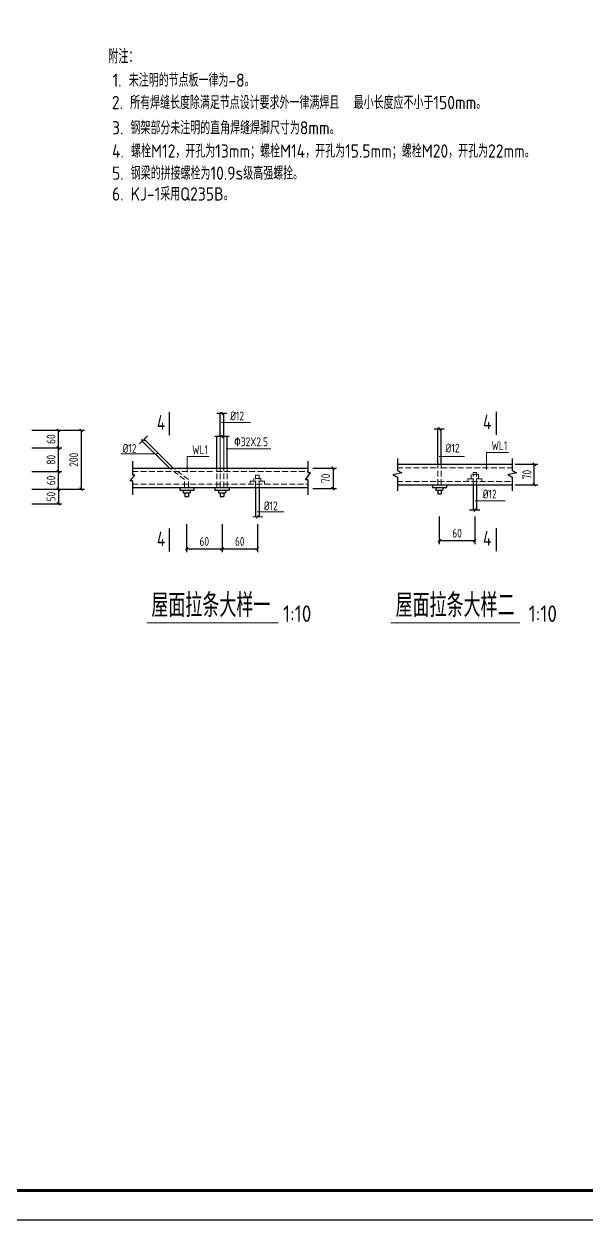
# Model space of a CAD drawing. Header units: millimetres. Extents: x 865974 to 875117, y 41124 to 44891.
# Drawn here: x 871182.1 to 871372.5, y 41123.6 to 41529.3 of the extents above; entities that cross this region are included whole.
import ezdxf

# ---------------------------------------------------------------- set-up
doc = ezdxf.new("R2010")
doc.units = ezdxf.units.MM
doc.header["$LTSCALE"] = 1000
doc.header["$MEASUREMENT"] = 0
doc.linetypes.add('DASH', pattern=[0.35, 0.25, -0.1])
for name, color, linetype, lineweight in [('1', 4, 'Continuous', 70), ('D3', 62, 'Continuous', 9), ('LZ', 64, 'Continuous', 9), ('数字', 3, 'Continuous', 9)]:
    doc.layers.add(name, color=color, linetype=linetype, lineweight=lineweight)
for name, color, linetype in [('CON', 3, 'Continuous'), ('D1', 112, 'Continuous'), ('D2', 6, 'Continuous'), ('DIM', 7, 'Continuous'), ('PUB_DIM', 3, 'Continuous'), ('THIN', 7, 'Continuous'), ('文字', 7, 'Continuous')]:
    doc.layers.add(name, color=color, linetype=linetype)
doc.styles.add('GBHZ', font='gbenor.shx', dxfattribs={"width": 0.9, "bigfont": 'gbcbig.shx'})
doc.dimstyles.new('Y10', dxfattribs={"dimscale": 0, "dimtxt": 3, "dimasz": 0.01, "dimexe": 1.2, "dimexo": 1, "dimgap": 1, "dimtad": 1, "dimdec": 0, "dimlfac": 10, "dimzin": 0, "dimdsep": 46, "dimtxsty": 'GBHZ', "dimblk1": 'DX', "dimblk2": 'DX', "dimsah": 1, "dimcen": 0.09, "dimdle": 1, "dimadec": 0, "dimazin": 0, "dimtfac": 1, "dimtdec": 0, "dimtix": 1, "dimtmove": 2, "dimatfit": 3, "dimldrblk": 'DX', "dimfxl": 0, "dimtolj": 1, "dimtzin": 0, "dimarcsym": 0})
doc.dimstyles.new('Y5', dxfattribs={"dimscale": 0, "dimtxt": 3, "dimasz": 0.01, "dimexe": 1.2, "dimexo": 1, "dimgap": 1, "dimtad": 1, "dimdec": 0, "dimlfac": 5, "dimzin": 0, "dimdsep": 46, "dimtxsty": 'GBHZ', "dimblk1": 'DX', "dimblk2": 'DX', "dimsah": 1, "dimcen": 0.09, "dimdle": 1, "dimadec": 0, "dimazin": 0, "dimtfac": 1, "dimtdec": 0, "dimtix": 1, "dimtmove": 2, "dimatfit": 3, "dimldrblk": 'DX', "dimfxl": 0, "dimtolj": 1, "dimtzin": 0, "dimarcsym": 0})

# ---------------------------------------------------------------- blocks, each defined once
blk = doc.blocks.new('DX')
at = {"color": 0, "linetype": 'ByBlock', "const_width": 40}
blk.add_lwpolyline([(-54, -51), (46, 49)], dxfattribs=at)
blk = doc.blocks.new('*D92')
at = {"layer": 'Defpoints', "color": 0, "linetype": 'ByBlock', "transparency": 16777216}
for p in [(871188.18, 41391.47), (871188.18, 41371.47), (871201.43, 41371.47)]:
    blk.add_point(p, dxfattribs=at)
at = {"layer": 'DIM', "color": 0, "linetype": 'ByBlock', "lineweight": -2, "transparency": 16777216}
for p, q in [((871189.18, 41391.47), (871202.63, 41391.47)), ((871201.43, 41391.46), (871201.43, 41371.48)), ((871189.18, 41371.47), (871202.63, 41371.47))]:
    blk.add_line(p, q, dxfattribs=at)
at = {"layer": 'DIM', "color": 0, "linetype": 'ByBlock', "lineweight": -2, "transparency": 16777216, "xscale": 0.01, "yscale": 0.01, "zscale": 0.01}
for p, rotation in [((871201.43, 41391.47), 90), ((871201.43, 41371.47), 270)]:
    blk.add_blockref('DX', p, dxfattribs=dict(at, rotation=rotation))
at = {"layer": 'DIM', "color": 0, "linetype": 'ByBlock', "transparency": 16777216, "insert": (871198.93, 41381.47), "char_height": 3, "attachment_point": 5, "rotation": 90, "style": 'GBHZ'}
blk.add_mtext('\\A1;200', dxfattribs=at)
blk = doc.blocks.new('*D93')
at = {"layer": 'Defpoints', "color": 0, "linetype": 'ByBlock', "transparency": 16777216}
for p in [(871183.76, 41391.47), (871193.75, 41391.47), (871183.76, 41385.47)]:
    blk.add_point(p, dxfattribs=at)
at = {"layer": 'DIM', "color": 0, "linetype": 'ByBlock', "lineweight": -2, "transparency": 16777216}
for p, q in [((871184.76, 41391.47), (871194.95, 41391.47)), ((871193.75, 41385.48), (871193.75, 41391.46)), ((871184.76, 41385.47), (871194.95, 41385.47))]:
    blk.add_line(p, q, dxfattribs=at)
at = {"layer": 'DIM', "color": 0, "linetype": 'ByBlock', "lineweight": -2, "transparency": 16777216, "xscale": 0.01, "yscale": 0.01, "zscale": 0.01}
for p, rotation in [((871193.75, 41391.47), 90), ((871193.75, 41385.47), 270)]:
    blk.add_blockref('DX', p, dxfattribs=dict(at, rotation=rotation))
at = {"layer": 'DIM', "color": 0, "linetype": 'ByBlock', "transparency": 16777216, "insert": (871191.25, 41388.47), "char_height": 3, "attachment_point": 5, "rotation": 90, "style": 'GBHZ'}
blk.add_mtext('\\A1;60', dxfattribs=at)
blk = doc.blocks.new('*D94')
at = {"layer": 'Defpoints', "color": 0, "linetype": 'ByBlock', "transparency": 16777216}
for p in [(871183.76, 41385.47), (871193.75, 41385.47), (871183.76, 41377.47)]:
    blk.add_point(p, dxfattribs=at)
at = {"layer": 'DIM', "color": 0, "linetype": 'ByBlock', "lineweight": -2, "transparency": 16777216}
for p, q in [((871184.76, 41385.47), (871194.95, 41385.47)), ((871193.75, 41377.48), (871193.75, 41385.46)), ((871184.76, 41377.47), (871194.95, 41377.47))]:
    blk.add_line(p, q, dxfattribs=at)
at = {"layer": 'DIM', "color": 0, "linetype": 'ByBlock', "lineweight": -2, "transparency": 16777216, "xscale": 0.01, "yscale": 0.01, "zscale": 0.01}
for p, rotation in [((871193.75, 41385.47), 90), ((871193.75, 41377.47), 270)]:
    blk.add_blockref('DX', p, dxfattribs=dict(at, rotation=rotation))
at = {"layer": 'DIM', "color": 0, "linetype": 'ByBlock', "transparency": 16777216, "insert": (871191.25, 41381.47), "char_height": 3, "attachment_point": 5, "rotation": 90, "style": 'GBHZ'}
blk.add_mtext('\\A1;80', dxfattribs=at)
blk = doc.blocks.new('*D95')
at = {"layer": 'Defpoints', "color": 0, "linetype": 'ByBlock', "transparency": 16777216}
for p in [(871183.76, 41377.47), (871193.75, 41377.47), (871183.76, 41371.47)]:
    blk.add_point(p, dxfattribs=at)
at = {"layer": 'DIM', "color": 0, "linetype": 'ByBlock', "lineweight": -2, "transparency": 16777216}
for p, q in [((871184.76, 41377.47), (871194.95, 41377.47)), ((871193.75, 41371.48), (871193.75, 41377.46)), ((871184.76, 41371.47), (871194.95, 41371.47))]:
    blk.add_line(p, q, dxfattribs=at)
at = {"layer": 'DIM', "color": 0, "linetype": 'ByBlock', "lineweight": -2, "transparency": 16777216, "xscale": 0.01, "yscale": 0.01, "zscale": 0.01}
for p, rotation in [((871193.75, 41377.47), 90), ((871193.75, 41371.47), 270)]:
    blk.add_blockref('DX', p, dxfattribs=dict(at, rotation=rotation))
at = {"layer": 'DIM', "color": 0, "linetype": 'ByBlock', "transparency": 16777216, "insert": (871191.25, 41374.47), "char_height": 3, "attachment_point": 5, "rotation": 90, "style": 'GBHZ'}
blk.add_mtext('\\A1;60', dxfattribs=at)
blk = doc.blocks.new('*D87')
at = {"layer": 'Defpoints', "color": 0, "linetype": 'ByBlock', "transparency": 16777216}
for p in [(871183.76, 41371.47), (871183.76, 41366.47), (871193.75, 41366.47)]:
    blk.add_point(p, dxfattribs=at)
at = {"layer": 'DIM', "color": 0, "linetype": 'ByBlock', "lineweight": -2, "transparency": 16777216}
for p, q in [((871184.76, 41371.47), (871194.95, 41371.47)), ((871193.75, 41371.46), (871193.75, 41366.48)), ((871184.76, 41366.47), (871194.95, 41366.47))]:
    blk.add_line(p, q, dxfattribs=at)
at = {"layer": 'DIM', "color": 0, "linetype": 'ByBlock', "lineweight": -2, "transparency": 16777216, "xscale": 0.01, "yscale": 0.01, "zscale": 0.01}
for p, rotation in [((871193.75, 41371.47), 90), ((871193.75, 41366.47), 270)]:
    blk.add_blockref('DX', p, dxfattribs=dict(at, rotation=rotation))
at = {"layer": 'DIM', "color": 0, "linetype": 'ByBlock', "transparency": 16777216, "insert": (871191.25, 41368.97), "char_height": 3, "attachment_point": 5, "rotation": 90, "style": 'GBHZ'}
blk.add_mtext('\\A1;50', dxfattribs=at)
blk = doc.blocks.new('*D81')
at = {"layer": 'Defpoints', "color": 0, "linetype": 'ByBlock', "transparency": 16777216}
for p in [(871278.91, 41378.67, 6.02), (871278.91, 41371.67, 6.02), (871286.8, 41371.67)]:
    blk.add_point(p, dxfattribs=at)
at = {"layer": 'DIM', "color": 0, "linetype": 'ByBlock', "lineweight": -2, "transparency": 16777216}
for p, q in [((871279.91, 41378.67), (871288, 41378.67)), ((871286.8, 41378.66), (871286.8, 41371.68)), ((871279.91, 41371.67), (871288, 41371.67))]:
    blk.add_line(p, q, dxfattribs=at)
at = {"layer": 'DIM', "color": 0, "linetype": 'ByBlock', "lineweight": -2, "transparency": 16777216, "xscale": 0.01, "yscale": 0.01, "zscale": 0.01}
for p, rotation in [((871286.8, 41378.67), 90), ((871286.8, 41371.67), 270)]:
    blk.add_blockref('DX', p, dxfattribs=dict(at, rotation=rotation))
at = {"layer": 'DIM', "color": 0, "linetype": 'ByBlock', "transparency": 16777216, "insert": (871284.3, 41375.17), "char_height": 3, "attachment_point": 5, "rotation": 90, "style": 'GBHZ'}
blk.add_mtext('\\A1;70', dxfattribs=at)
blk = doc.blocks.new('*D82')
at = {"layer": 'Defpoints', "color": 0, "linetype": 'ByBlock', "transparency": 16777216}
for p in [(871249.18, 41360.62, 6.02), (871261.18, 41360.62, 6.02), (871261.18, 41351.29)]:
    blk.add_point(p, dxfattribs=at)
at = {"layer": 'DIM', "color": 0, "linetype": 'ByBlock', "lineweight": -2, "transparency": 16777216}
for p, q in [((871249.18, 41359.62), (871249.18, 41350.09)), ((871261.18, 41359.62), (871261.18, 41350.09)), ((871249.19, 41351.29), (871261.17, 41351.29))]:
    blk.add_line(p, q, dxfattribs=at)
at = {"layer": 'DIM', "color": 0, "linetype": 'ByBlock', "lineweight": -2, "transparency": 16777216, "xscale": 0.01, "yscale": 0.01, "zscale": 0.01, "rotation": 180}
blk.add_blockref('DX', (871249.18, 41351.29), dxfattribs=at)
at = {"layer": 'DIM', "color": 0, "linetype": 'ByBlock', "lineweight": -2, "transparency": 16777216, "xscale": 0.01, "yscale": 0.01, "zscale": 0.01}
blk.add_blockref('DX', (871261.18, 41351.29), dxfattribs=at)
at = {"layer": 'DIM', "color": 0, "linetype": 'ByBlock', "transparency": 16777216, "insert": (871255.18, 41353.79), "char_height": 3, "attachment_point": 5, "style": 'GBHZ'}
blk.add_mtext('\\A1;60', dxfattribs=at)
blk = doc.blocks.new('*D83')
at = {"layer": 'Defpoints', "color": 0, "linetype": 'ByBlock', "transparency": 16777216}
for p in [(871237.18, 41360.62, 6.02), (871249.18, 41360.62, 6.02), (871249.18, 41351.29)]:
    blk.add_point(p, dxfattribs=at)
at = {"layer": 'DIM', "color": 0, "linetype": 'ByBlock', "lineweight": -2, "transparency": 16777216}
for p, q in [((871237.18, 41359.62), (871237.18, 41350.09)), ((871249.18, 41359.62), (871249.18, 41350.09)), ((871237.19, 41351.29), (871249.17, 41351.29))]:
    blk.add_line(p, q, dxfattribs=at)
at = {"layer": 'DIM', "color": 0, "linetype": 'ByBlock', "lineweight": -2, "transparency": 16777216, "xscale": 0.01, "yscale": 0.01, "zscale": 0.01, "rotation": 180}
blk.add_blockref('DX', (871237.18, 41351.29), dxfattribs=at)
at = {"layer": 'DIM', "color": 0, "linetype": 'ByBlock', "lineweight": -2, "transparency": 16777216, "xscale": 0.01, "yscale": 0.01, "zscale": 0.01}
blk.add_blockref('DX', (871249.18, 41351.29), dxfattribs=at)
at = {"layer": 'DIM', "color": 0, "linetype": 'ByBlock', "transparency": 16777216, "insert": (871243.18, 41353.79), "char_height": 3, "attachment_point": 5, "style": 'GBHZ'}
blk.add_mtext('\\A1;60', dxfattribs=at)
blk = doc.blocks.new('*D74')
at = {"layer": 'Defpoints', "color": 0, "linetype": 'ByBlock', "transparency": 16777216}
for p in [(871347.52, 41379.95), (871354.97, 41379.95), (871347.52, 41372.94)]:
    blk.add_point(p, dxfattribs=at)
at = {"layer": 'DIM', "color": 0, "linetype": 'ByBlock', "lineweight": -2, "transparency": 16777216}
for p, q in [((871348.52, 41379.95), (871356.17, 41379.95)), ((871354.97, 41372.95), (871354.97, 41379.94)), ((871348.52, 41372.94), (871356.17, 41372.94))]:
    blk.add_line(p, q, dxfattribs=at)
at = {"layer": 'DIM', "color": 0, "linetype": 'ByBlock', "lineweight": -2, "transparency": 16777216, "xscale": 0.01, "yscale": 0.01, "zscale": 0.01}
for p, rotation in [((871354.97, 41379.95), 90), ((871354.97, 41372.94), 270)]:
    blk.add_blockref('DX', p, dxfattribs=dict(at, rotation=rotation))
at = {"layer": 'DIM', "color": 0, "linetype": 'ByBlock', "transparency": 16777216, "insert": (871352.47, 41376.45), "char_height": 3, "attachment_point": 5, "rotation": 90, "style": 'GBHZ'}
blk.add_mtext('\\A1;70', dxfattribs=at)
blk = doc.blocks.new('*D75')
at = {"layer": 'Defpoints', "color": 0, "linetype": 'ByBlock', "transparency": 16777216}
for p in [(871322.82, 41363.25), (871334.82, 41363.25), (871334.82, 41354.07)]:
    blk.add_point(p, dxfattribs=at)
at = {"layer": 'DIM', "color": 0, "linetype": 'ByBlock', "lineweight": -2, "transparency": 16777216}
for p, q in [((871322.82, 41362.25), (871322.82, 41352.87)), ((871334.82, 41362.25), (871334.82, 41352.87)), ((871322.83, 41354.07), (871334.81, 41354.07))]:
    blk.add_line(p, q, dxfattribs=at)
at = {"layer": 'DIM', "color": 0, "linetype": 'ByBlock', "lineweight": -2, "transparency": 16777216, "xscale": 0.01, "yscale": 0.01, "zscale": 0.01, "rotation": 180}
blk.add_blockref('DX', (871322.82, 41354.07), dxfattribs=at)
at = {"layer": 'DIM', "color": 0, "linetype": 'ByBlock', "lineweight": -2, "transparency": 16777216, "xscale": 0.01, "yscale": 0.01, "zscale": 0.01}
blk.add_blockref('DX', (871334.82, 41354.07), dxfattribs=at)
at = {"layer": 'DIM', "color": 0, "linetype": 'ByBlock', "transparency": 16777216, "insert": (871328.82, 41356.57), "char_height": 3, "attachment_point": 5, "style": 'GBHZ'}
blk.add_mtext('\\A1;60', dxfattribs=at)

msp = doc.modelspace()

# ---------------------------------------------------------------- linework, layer by layer
msp.add_line((871600.98, 41123.604), (870759.98, 41123.604))
at = {"color": 0, "const_width": 1}
msp.add_lwpolyline([(871590.98, 41133.604), (870784.98, 41133.604), (870784.98, 41707.604), (871590.98, 41707.604)], close=True, dxfattribs=at)
at = {"layer": '1', "color": 2, "const_width": 0.48, "elevation": -6.024}
for points in [[(871231.316, 41389.717), (871231.316, 41397.639)], [(871231.316, 41350.248), (871231.316, 41358.17)]]:
    msp.add_lwpolyline(points, dxfattribs=at)
at = {"layer": '1', "color": 2, "const_width": 0.48}
for points in [[(871342.124, 41389.894), (871342.124, 41397.816)], [(871342.124, 41350.424), (871342.124, 41358.346)]]:
    msp.add_lwpolyline(points, dxfattribs=at)
at = {"layer": 'D1', "color": 251}
for p, q in [((871248.909, 41397.141), (871247.388, 41397.141)), ((871248.909, 41397.141), (871248.909, 41397.609)), ((871248.909, 41397.609), (871249.494, 41396.673)), ((871250.781, 41397.141), (871249.494, 41397.141)), ((871249.494, 41396.673), (871249.494, 41397.141)), ((871322.58, 41391.889), (871321.017, 41391.889)), ((871322.58, 41391.889), (871322.58, 41392.37)), ((871322.58, 41392.37), (871323.181, 41391.408)), ((871324.503, 41391.889), (871323.181, 41391.889)), ((871323.181, 41391.408), (871323.181, 41391.889)), ((871221.236, 41386.818), (871222.255, 41387.847)), ((871223.092, 41387.944), (871221.881, 41388.218)), ((871221.881, 41388.218), (871222.255, 41387.847)), ((871222.718, 41388.315), (871223.922, 41389.531)), ((871222.718, 41388.315), (871223.092, 41387.944)), ((871248.909, 41389.351), (871246.721, 41389.351)), ((871248.909, 41389.82), (871249.494, 41388.883)), ((871248.909, 41389.351), (871248.909, 41389.82)), ((871251.636, 41389.351), (871249.494, 41389.351)), ((871249.494, 41388.883), (871249.494, 41389.351)), ((871218.791, 41381.046), (871218.791, 41376.237)), ((871278.31, 41381.046), (871278.31, 41377.088)), ((871217.972, 41374.279), (871219.61, 41376.237)), ((871219.61, 41376.237), (871218.791, 41376.237)), ((871277.491, 41374.63), (871279.13, 41377.088)), ((871279.13, 41377.088), (871278.31, 41377.088)), ((871218.791, 41374.279), (871217.972, 41374.279)), ((871218.791, 41374.279), (871218.791, 41369.599)), ((871278.31, 41374.63), (871277.491, 41374.63)), ((871278.31, 41374.63), (871278.31, 41369.599)), ((871334.581, 41364.428), (871333.018, 41364.428)), ((871334.581, 41363.948), (871335.182, 41364.909)), ((871334.581, 41364.428), (871334.581, 41363.948)), ((871335.182, 41364.909), (871335.182, 41364.428)), ((871336.504, 41364.428), (871335.182, 41364.428))]:
    msp.add_line(p, q, dxfattribs=at)
at = {"layer": 'D2'}
for p, q in [((871248.593, 41389.351), (871248.593, 41397.153)), ((871249.764, 41389.351), (871249.764, 41397.153)), ((871322.256, 41379.946), (871322.256, 41391.889)), ((871323.458, 41379.946), (871323.458, 41391.889)), ((871232.651, 41378.668), (871222.812, 41388.41)), ((871247.423, 41378.668), (871247.423, 41389.351)), ((871250.934, 41378.668), (871250.934, 41389.351)), ((871231.335, 41378.668), (871222.161, 41387.752)), ((871308.499, 41379.946), (871322.256, 41379.946)), ((871308.499, 41379.946), (871322.256, 41379.946)), ((871322.256, 41379.946), (871347.52, 41379.946)), ((871323.458, 41379.946), (871347.52, 41379.946)), ((871218.791, 41378.668), (871247.19, 41378.668)), ((871247.19, 41378.668), (871278.31, 41378.668)), ((871218.791, 41372.056), (871275.262, 41372.056)), ((871218.791, 41372.056), (871278.31, 41372.056)), ((871234.831, 41372.056), (871234.831, 41371.154)), ((871239.639, 41372.056), (871239.639, 41371.154)), ((871246.758, 41372.056), (871246.758, 41371.154)), ((871251.567, 41372.056), (871251.567, 41371.154)), ((871260.562, 41372.056), (871260.562, 41362.14)), ((871261.764, 41372.056), (871261.764, 41362.14)), ((871308.499, 41372.944), (871347.52, 41372.944)), ((871320.453, 41372.944), (871320.453, 41372.042)), ((871320.453, 41372.042), (871325.261, 41372.042)), ((871321.655, 41372.042), (871321.655, 41371.14)), ((871324.059, 41372.042), (871324.059, 41371.14)), ((871325.261, 41372.944), (871325.261, 41372.042)), ((871334.257, 41372.944), (871334.257, 41364.428)), ((871335.459, 41372.944), (871335.459, 41364.428)), ((871234.831, 41371.154), (871239.639, 41371.154)), ((871236.033, 41371.154), (871236.033, 41370.252)), ((871236.033, 41370.252), (871238.437, 41370.252)), ((871236.634, 41370.252), (871236.634, 41369.05)), ((871236.634, 41369.05), (871237.836, 41369.05)), ((871237.836, 41370.252), (871237.836, 41369.05)), ((871238.437, 41371.154), (871238.437, 41370.252)), ((871246.758, 41371.154), (871251.567, 41371.154)), ((871247.96, 41371.154), (871247.96, 41370.252)), ((871247.96, 41370.252), (871250.365, 41370.252)), ((871248.561, 41370.252), (871248.561, 41369.05)), ((871248.561, 41369.05), (871249.764, 41369.05)), ((871249.764, 41370.252), (871249.764, 41369.05)), ((871250.365, 41371.154), (871250.365, 41370.252)), ((871321.655, 41371.14), (871324.059, 41371.14)), ((871322.256, 41371.14), (871322.256, 41369.938)), ((871322.256, 41369.938), (871323.458, 41369.938)), ((871323.458, 41371.14), (871323.458, 41369.938))]:
    msp.add_line(p, q, dxfattribs=at)
at = {"layer": 'D3', "color": 251}
for p, q in [((871258.888, 41394.115), (871249.052, 41394.115)), ((871250.556, 41385.178), (871265.731, 41385.178)), ((871338.842, 41383.976), (871338.842, 41378.16)), ((871338.842, 41383.976), (871346.304, 41383.976)), ((871227.399, 41383.443), (871214.883, 41383.443)), ((871237.412, 41382.616, -6.024), (871237.412, 41377.299, -6.024)), ((871237.412, 41382.616, -6.024), (871244.874, 41382.616, -6.024)), ((871322.759, 41382.614), (871331.358, 41382.614)), ((871335.001, 41367.515), (871345.181, 41367.515)), ((871270.117, 41363.838), (871261.142, 41363.838))]:
    msp.add_line(p, q, dxfattribs=at)
at = {"layer": 'D3'}
for p, q in [((871259.577, 41362.14), (871260.864, 41362.14)), ((871261.449, 41362.608), (871260.864, 41361.672)), ((871260.864, 41361.672), (871260.864, 41362.14)), ((871261.449, 41362.14), (871261.449, 41362.608)), ((871261.449, 41362.14), (871262.97, 41362.14))]:
    msp.add_line(p, q, dxfattribs=at)
at = {"layer": 'LZ', "color": 251, "linetype": 'DASH', "ltscale": 0.05}
for p, q in [((871248.593, 41378.668), (871248.593, 41389.351)), ((871249.764, 41378.668), (871249.764, 41389.351))]:
    msp.add_line(p, q, dxfattribs=at)
at = {"layer": 'LZ', "color": 251, "linetype": 'DASH', "ltscale": 0.008}
for p, q in [((871322.256, 41372.944), (871322.256, 41379.946)), ((871323.458, 41372.944), (871323.458, 41379.946)), ((871218.791, 41377.498), (871246.02, 41377.498)), ((871236.52, 41374.725), (871231.335, 41378.668)), ((871237.836, 41374.725), (871232.651, 41378.668)), ((871247.19, 41377.498), (871278.31, 41377.498)), ((871247.423, 41372.056), (871247.423, 41378.668)), ((871248.593, 41372.056), (871248.593, 41378.625)), ((871249.764, 41372.056), (871249.764, 41378.57)), ((871250.934, 41372.056), (871250.934, 41378.57)), ((871260.562, 41372.056), (871260.562, 41376.264)), ((871261.764, 41376.264), (871260.562, 41376.264)), ((871261.764, 41372.056), (871261.764, 41376.264)), ((871308.499, 41378.744), (871322.256, 41378.744)), ((871323.458, 41378.744), (871347.52, 41378.744)), ((871333.656, 41375.048), (871333.656, 41376.45)), ((871336.06, 41376.45), (871333.656, 41376.45)), ((871334.257, 41372.944), (871334.257, 41377.152)), ((871335.459, 41377.152), (871334.257, 41377.152)), ((871335.459, 41372.944), (871335.459, 41377.152)), ((871336.06, 41375.048), (871336.06, 41376.45)), ((871218.791, 41373.226), (871278.31, 41373.226)), ((871236.52, 41372.056), (871236.52, 41374.725)), ((871237.836, 41372.056), (871237.836, 41374.725)), ((871263.567, 41374.16), (871258.759, 41374.16)), ((871258.759, 41373.258), (871258.759, 41374.16)), ((871259.961, 41374.16), (871259.961, 41375.062)), ((871262.365, 41375.062), (871259.961, 41375.062)), ((871262.365, 41374.16), (871262.365, 41375.062)), ((871263.567, 41373.258), (871263.567, 41374.16)), ((871308.499, 41374.146), (871347.52, 41374.146)), ((871337.262, 41375.048), (871332.454, 41375.048)), ((871332.454, 41374.146), (871332.454, 41375.048)), ((871337.262, 41374.146), (871337.262, 41375.048))]:
    msp.add_line(p, q, dxfattribs=at)
at = {"layer": 'THIN'}
for p, q in [((871308.592, 41381.946), (871308.592, 41377.82)), ((871347.52, 41381.946), (871347.52, 41377.82)), ((871310.092, 41377.07), (871307.092, 41376.32)), ((871307.092, 41376.32), (871308.592, 41375.57)), ((871308.592, 41377.82), (871310.092, 41377.07)), ((871349.02, 41377.07), (871346.02, 41376.32)), ((871346.02, 41376.32), (871347.52, 41375.57)), ((871347.52, 41377.82), (871349.02, 41377.07)), ((871308.592, 41375.57), (871308.592, 41370.944)), ((871347.52, 41375.57), (871347.52, 41370.944))]:
    msp.add_line(p, q, dxfattribs=at)
at = {"layer": '文字', "color": 6, "const_width": 0.32}
for points in [[(871223.64, 41326.157), (871268.261, 41326.157)], [(871306.38, 41326.157), (871350.143, 41326.157)]]:
    msp.add_lwpolyline(points, dxfattribs=at)

# ---------------------------------------------------------------- texts
at = {"style": 'GBHZ'}
for s, height, p in [('附注：', 4.8, (871210.575, 41515.883)), ('1. 未注明的节点板一律为-8。', 4.5, (871212.106, 41507.96))]:
    msp.add_text(s, height=height, dxfattribs=at).set_placement(p)
at = {"layer": 'CON', "color": 7, "ltscale": 0.5, "style": 'GBHZ'}
for s, p in [('2. 所有焊缝长度除满足节点设计要求外一律满焊且  最小长度应不小于150mm。', (871211.86, 41500.376)), ('3. 钢架部分未注明的直角焊缝焊脚尺寸为8mm。', (871211.905, 41491.798)), ('4. 螺栓M12，开孔为13mm；螺栓M14，开孔为15.5mm；螺栓M20，开孔为22mm。', (871211.905, 41483.941)), ('5. 钢梁的拼接螺栓为10.9s级高强螺拴。', (871211.905, 41476.426)), ('6. KJ-1采用Q235B。', (871211.905, 41469.365))]:
    msp.add_text(s, height=4.5, dxfattribs=at).set_placement(p)
at = {"layer": 'PUB_DIM', "style": 'GBHZ', "width": 0.9}
for p in [(871227.107, 41391.617, -6.024), (871337.604, 41391.793), (871227.107, 41352.147, -6.024), (871337.604, 41352.324)]:
    msp.add_text('4', height=5, dxfattribs=at).set_placement(p)
at = {"layer": '数字', "style": 'GBHZ', "width": 0.9}
for s, p in [('%%C12', (871251.93, 41394.848)), ('%%13032X2.5', (871253.253, 41386.056)), ('WL1', (871340.481, 41384.765)), ('%%C12', (871215.509, 41383.83)), ('WL1', (871239.051, 41383.405, -6.024)), ('%%C12', (871324.923, 41383.916)), ('%%C12', (871337.525, 41368.336)), ('%%C12', (871263.337, 41364.344))]:
    msp.add_text(s, height=3, dxfattribs=at).set_placement(p)
at = {"layer": '文字', "color": 6, "style": 'GBHZ'}
for s, height, p in [('屋面拉条大样一', 8, (871225.248, 41328.108)), ('屋面拉条大样二', 8, (871307.988, 41328.108)), ('1:10', 5.6, (871269.875, 41326.468)), ('1:10', 5.6, (871353.094, 41326.468))]:
    msp.add_text(s, height=height, dxfattribs=at).set_placement(p)

# ---------------------------------------------------------------- dimensions: what is measured, and where the dimension line sits
at = {"layer": 'DIM', "linetype": 'ByBlock'}
for base, p1, p2, angle, picture, middle in [((871193.75, 41391.467), (871183.76, 41385.47), (871183.76, 41391.467), 90, '*D93', (871191.25, 41388.469)), ((871201.427, 41371.47), (871188.18, 41391.467), (871188.18, 41371.47), 90, '*D92', (871198.927, 41381.469)), ((871193.75, 41385.47), (871183.76, 41377.467), (871183.76, 41385.47), 90, '*D94', (871191.25, 41381.469)), ((871193.75, 41377.467), (871183.76, 41371.47), (871183.76, 41377.467), 90, '*D95', (871191.25, 41374.469)), ((871193.75, 41366.47), (871183.76, 41371.47), (871183.76, 41366.47), 270, '*D87', (871191.25, 41368.97))]:
    dim = msp.add_linear_dim(base=base, p1=p1, p2=p2, angle=angle, dimstyle='Y10', override={"dimscale": 1}, dxfattribs=at)
    dim.commit()
    dim.dimension.update_dxf_attribs({"geometry": picture, "text_midpoint": middle})
at = {"layer": 'DIM', "color": 0, "linetype": 'ByBlock'}
for base, p1, p2, picture, middle in [((871354.973, 41379.946), (871347.52, 41372.944), (871347.52, 41379.946), '*D74', (871352.473, 41376.445)), ((871286.802, 41371.667, -6.024), (871278.908, 41378.668), (871278.908, 41371.667), '*D81', (871284.302, 41375.168, -6.024))]:
    dim = msp.add_linear_dim(base=base, p1=p1, p2=p2, angle=90, dimstyle='Y10', override={"dimscale": 1}, dxfattribs=at)
    dim.commit()
    dim.dimension.update_dxf_attribs({"geometry": picture, "text_midpoint": middle})
for base, p1, p2, picture, middle in [((871249.178, 41351.294, -6.024), (871237.178, 41360.615), (871249.178, 41360.615), '*D83', (871243.178, 41353.794, -6.024)), ((871261.179, 41351.294, -6.024), (871249.178, 41360.615), (871261.179, 41360.615), '*D82', (871255.179, 41353.794, -6.024)), ((871334.821, 41354.073), (871322.82, 41363.245), (871334.821, 41363.245), '*D75', (871328.821, 41356.573))]:
    dim = msp.add_linear_dim(base=base, p1=p1, p2=p2, dimstyle='Y5', override={"dimscale": 1}, dxfattribs=at)
    dim.commit()
    dim.dimension.update_dxf_attribs({"geometry": picture, "text_midpoint": middle})

doc.saveas('drawing.dxf')
